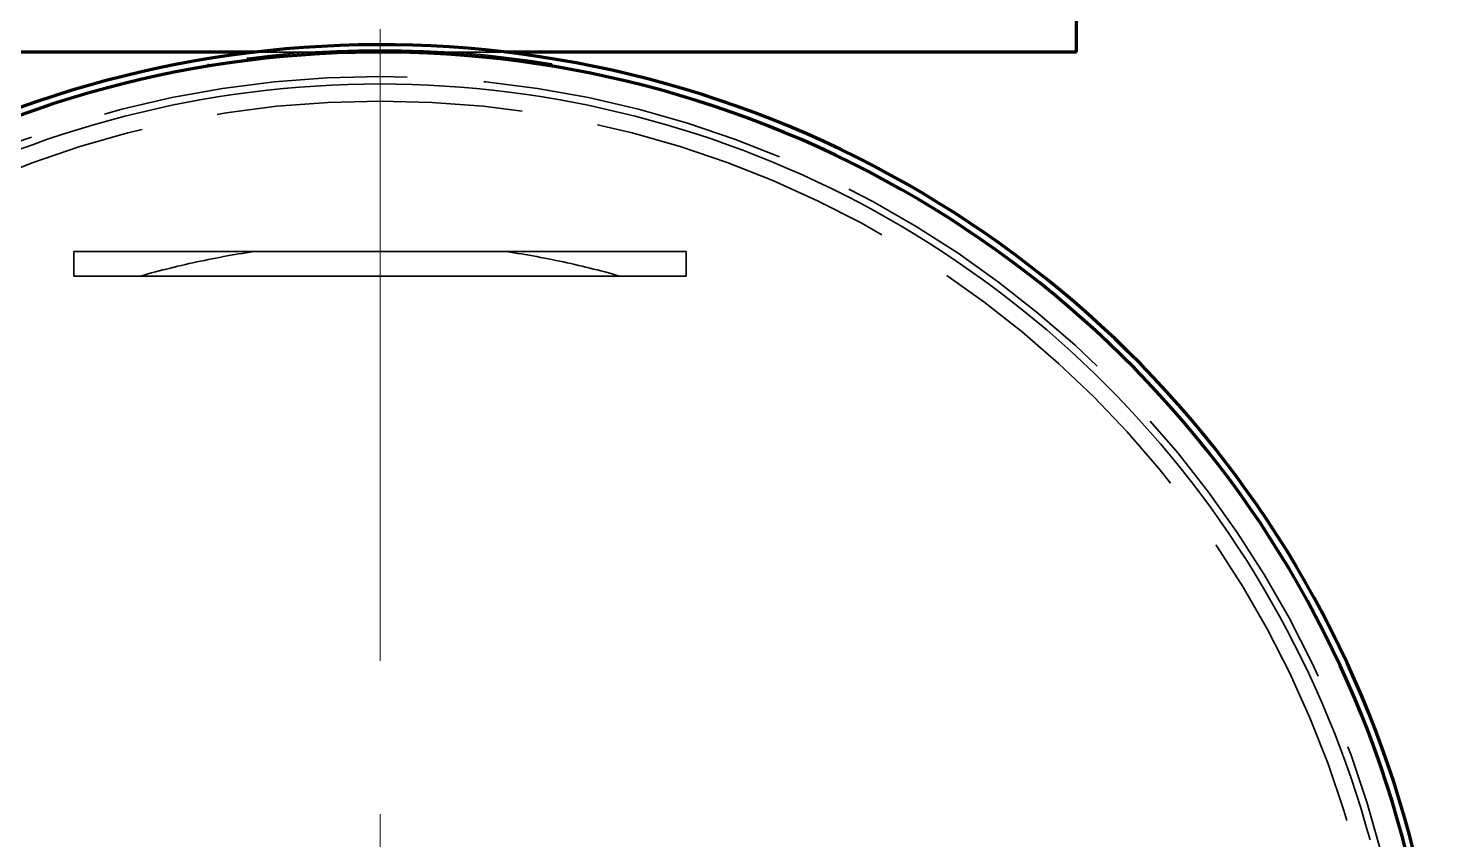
# Model space of a CAD drawing. Header units: millimetres. Extents: x 0 to 2208, y 0 to 420.
# Drawn here: x 85.89 to 104.41, y 96.37 to 106.96 of the extents above; entities that cross this region are included whole.
import ezdxf

# ---------------------------------------------------------------- set-up
doc = ezdxf.new("R2010")
doc.units = ezdxf.units.MM
doc.linetypes.add('IRAM-E-TRAZOS', pattern=[5, 4, -1])
doc.linetypes.add('IRAM-F-TRAZO-PUNTO', pattern=[20, 15, -2, 1, -2])
for name, color, linetype, lineweight in [('01-VISIBLE', 7, 'CONTINUOUS', 70), ('02-OCULTA', 4, 'IRAM-E-TRAZOS', 35), ('03-EJE', 1, 'IRAM-F-TRAZO-PUNTO', 18)]:
    doc.layers.add(name, color=color, linetype=linetype, lineweight=lineweight)

msp = doc.modelspace()

# ---------------------------------------------------------------- linework, layer by layer
at = {"layer": '01-VISIBLE'}
for p, q in [((99.584, 106.654), (99.584, 107.152)), ((88.852, 106.654), (81.581, 106.654)), ((99.584, 106.654), (92.116, 106.654))]:
    msp.add_line(p, q, dxfattribs=at)
for radius, end in [(13.921, 126.7973), (13.825, 126.9821)]:
    msp.add_arc((90.484, 92.829), radius, 0, end, dxfattribs=at)
at = {"layer": '02-OCULTA'}
for p, q in [((99.584, 116.754), (99.584, 106.654)), ((99.584, 106.654), (99.584, 116.754)), ((99.584, 116.754), (99.584, 106.654)), ((81.384, 106.654), (99.584, 106.654)), ((99.584, 106.654), (81.384, 106.654)), ((81.384, 106.654), (99.584, 106.654)), ((92.116, 106.654), (88.852, 106.654)), ((88.244, 106.471), (88.239, 106.501)), ((88.244, 106.471), (88.239, 106.501)), ((92.724, 106.471), (92.729, 106.501)), ((92.724, 106.471), (92.729, 106.501)), ((86.484, 103.729), (86.484, 104.049)), ((86.484, 103.729), (86.484, 104.049)), ((86.484, 104.049), (88.836, 104.049)), ((86.484, 104.049), (94.484, 104.049)), ((92.132, 104.049), (94.484, 104.049)), ((94.484, 103.729), (94.484, 104.049)), ((94.484, 103.729), (94.484, 104.049)), ((86.484, 103.729), (87.354, 103.729)), ((86.484, 103.729), (94.484, 103.729)), ((93.614, 103.729), (94.484, 103.729))]:
    msp.add_line(p, q, dxfattribs=at)
for points in [[(85.744, 105.372), (85.942, 105.445), (86.141, 105.515), (86.34, 105.582), (86.541, 105.645), (86.743, 105.706), (86.946, 105.763), (87.149, 105.817), (87.354, 105.867), (87.559, 105.915), (87.765, 105.959), (87.971, 106), (88.179, 106.038), (88.386, 106.073), (88.595, 106.104), (88.803, 106.132), (89.013, 106.157), (89.222, 106.178), (89.432, 106.197), (89.642, 106.211), (89.852, 106.223), (90.063, 106.231), (90.273, 106.236), (90.484, 106.238), (90.695, 106.236), (90.905, 106.231), (91.116, 106.223), (91.326, 106.211), (91.536, 106.197), (91.746, 106.178), (91.955, 106.157), (92.165, 106.132), (92.373, 106.104), (92.582, 106.073), (92.789, 106.038), (92.997, 106), (93.203, 105.959), (93.409, 105.915), (93.614, 105.867), (93.819, 105.817), (94.022, 105.763), (94.225, 105.706), (94.427, 105.645), (94.628, 105.582), (94.828, 105.515), (95.026, 105.445), (95.224, 105.372), (95.42, 105.296), (95.616, 105.217), (95.809, 105.135), (96.002, 105.05), (96.193, 104.962), (96.383, 104.871), (96.572, 104.777), (96.759, 104.68), (96.944, 104.58), (97.128, 104.477), (97.31, 104.371), (97.49, 104.262), (97.669, 104.151), (97.846, 104.037), (98.021, 103.92), (98.194, 103.8), (98.366, 103.677), (98.535, 103.552), (98.703, 103.424), (98.868, 103.294), (99.031, 103.161), (99.193, 103.026), (99.352, 102.888), (99.509, 102.747), (99.663, 102.604), (99.816, 102.459), (99.966, 102.311), (100.114, 102.161), (100.259, 102.008), (100.402, 101.854), (100.542, 101.697), (100.68, 101.538), (100.816, 101.376), (100.949, 101.213), (101.079, 101.048), (101.207, 100.88), (101.332, 100.711), (101.455, 100.539), (101.574, 100.366), (101.691, 100.191), (101.806, 100.014), (101.917, 99.835), (102.026, 99.655), (102.131, 99.473), (102.234, 99.289), (102.334, 99.103), (102.431, 98.916), (102.525, 98.728), (102.617, 98.538), (102.705, 98.347), (102.79, 98.154), (102.872, 97.96), (102.951, 97.765), (103.027, 97.569), (103.1, 97.371), (103.17, 97.172), (103.237, 96.973), (103.3, 96.772), (103.36, 96.57), (103.418, 96.367)], [(85.744, 105.372), (85.942, 105.445), (86.141, 105.515), (86.34, 105.582), (86.541, 105.645), (86.743, 105.706), (86.946, 105.763), (87.149, 105.817), (87.354, 105.867), (87.559, 105.915), (87.765, 105.959), (87.971, 106), (88.179, 106.038), (88.386, 106.073), (88.595, 106.104), (88.803, 106.132), (89.013, 106.157), (89.222, 106.178), (89.432, 106.197), (89.642, 106.211), (89.852, 106.223), (90.063, 106.231), (90.273, 106.236), (90.484, 106.238), (90.695, 106.236), (90.905, 106.231), (91.116, 106.223), (91.326, 106.211), (91.536, 106.197), (91.746, 106.178), (91.955, 106.157), (92.165, 106.132), (92.373, 106.104), (92.582, 106.073), (92.789, 106.038), (92.997, 106), (93.203, 105.959), (93.409, 105.915), (93.614, 105.867), (93.819, 105.817), (94.022, 105.763), (94.225, 105.706), (94.427, 105.645), (94.628, 105.582), (94.828, 105.515), (95.026, 105.445), (95.224, 105.372), (95.42, 105.296), (95.616, 105.217), (95.809, 105.135), (96.002, 105.05), (96.193, 104.962), (96.383, 104.871), (96.572, 104.777), (96.759, 104.68), (96.944, 104.58), (97.128, 104.477), (97.31, 104.371), (97.49, 104.262), (97.669, 104.151), (97.846, 104.037), (98.021, 103.92), (98.194, 103.8), (98.366, 103.677), (98.535, 103.552), (98.703, 103.424), (98.868, 103.294), (99.031, 103.161), (99.193, 103.026), (99.352, 102.888), (99.509, 102.747), (99.663, 102.604), (99.816, 102.459), (99.966, 102.311), (100.114, 102.161), (100.259, 102.008), (100.402, 101.854), (100.542, 101.697), (100.68, 101.538), (100.816, 101.376), (100.949, 101.213), (101.079, 101.048), (101.207, 100.88), (101.332, 100.711), (101.455, 100.539), (101.574, 100.366), (101.691, 100.191), (101.806, 100.014), (101.917, 99.835), (102.026, 99.655), (102.131, 99.473), (102.234, 99.289), (102.334, 99.103), (102.431, 98.916), (102.525, 98.728), (102.617, 98.538), (102.705, 98.347), (102.79, 98.154), (102.872, 97.96), (102.951, 97.765), (103.027, 97.569), (103.1, 97.371), (103.17, 97.172), (103.237, 96.973), (103.3, 96.772), (103.36, 96.57), (103.418, 96.367)], [(87.354, 103.729), (87.403, 103.743), (87.452, 103.757), (87.5, 103.77), (87.549, 103.783), (87.598, 103.796), (87.647, 103.809), (87.696, 103.821), (87.745, 103.834), (87.794, 103.846), (87.843, 103.858), (87.892, 103.869), (87.942, 103.881), (87.991, 103.892), (88.04, 103.903), (88.09, 103.914), (88.139, 103.924), (88.189, 103.935), (88.238, 103.945), (88.288, 103.955), (88.337, 103.964), (88.387, 103.974), (88.437, 103.983), (88.486, 103.992), (88.536, 104.001), (88.586, 104.01), (88.636, 104.018), (88.686, 104.026), (88.736, 104.034), (88.786, 104.042), (88.836, 104.049)], [(88.836, 104.049), (88.886, 104.049), (88.937, 104.049), (88.988, 104.049), (89.039, 104.049), (89.089, 104.049), (89.14, 104.049), (89.191, 104.049), (89.241, 104.049), (89.292, 104.049), (89.343, 104.049), (89.394, 104.049), (89.444, 104.049), (89.495, 104.049), (89.546, 104.049), (89.596, 104.049), (89.647, 104.049), (89.698, 104.049), (89.749, 104.049), (89.799, 104.049), (89.85, 104.049), (89.901, 104.049), (89.951, 104.049), (90.002, 104.049), (90.053, 104.049), (90.104, 104.049), (90.154, 104.049), (90.205, 104.049), (90.256, 104.049), (90.307, 104.049), (90.357, 104.049), (90.408, 104.049), (90.459, 104.049), (90.509, 104.049), (90.56, 104.049), (90.611, 104.049), (90.662, 104.049), (90.712, 104.049), (90.763, 104.049), (90.814, 104.049), (90.864, 104.049), (90.915, 104.049), (90.966, 104.049), (91.017, 104.049), (91.067, 104.049), (91.118, 104.049), (91.169, 104.049), (91.22, 104.049), (91.27, 104.049), (91.321, 104.049), (91.372, 104.049), (91.422, 104.049), (91.473, 104.049), (91.524, 104.049), (91.575, 104.049), (91.625, 104.049), (91.676, 104.049), (91.727, 104.049), (91.777, 104.049), (91.828, 104.049), (91.879, 104.049), (91.93, 104.049), (91.98, 104.049), (92.031, 104.049), (92.082, 104.049), (92.132, 104.049)], [(92.132, 104.049), (92.182, 104.042), (92.232, 104.034), (92.282, 104.026), (92.332, 104.018), (92.382, 104.01), (92.432, 104.001), (92.482, 103.992), (92.532, 103.983), (92.581, 103.974), (92.631, 103.964), (92.68, 103.955), (92.73, 103.945), (92.78, 103.935), (92.829, 103.924), (92.879, 103.914), (92.928, 103.903), (92.977, 103.892), (93.027, 103.881), (93.076, 103.869), (93.125, 103.858), (93.174, 103.846), (93.223, 103.834), (93.272, 103.821), (93.321, 103.809), (93.37, 103.796), (93.419, 103.783), (93.468, 103.77), (93.517, 103.757), (93.565, 103.743), (93.614, 103.729)], [(87.354, 103.729), (87.404, 103.729), (87.454, 103.729), (87.504, 103.729), (87.555, 103.729), (87.605, 103.729), (87.655, 103.729), (87.705, 103.729), (87.755, 103.729), (87.805, 103.729), (87.855, 103.729), (87.905, 103.729), (87.955, 103.729), (88.005, 103.729), (88.055, 103.729), (88.105, 103.729), (88.155, 103.729), (88.206, 103.729), (88.256, 103.729), (88.306, 103.729), (88.356, 103.729), (88.406, 103.729), (88.456, 103.729), (88.506, 103.729), (88.556, 103.729), (88.606, 103.729), (88.656, 103.729), (88.706, 103.729), (88.756, 103.729), (88.806, 103.729), (88.857, 103.729), (88.907, 103.729), (88.957, 103.729), (89.007, 103.729), (89.057, 103.729), (89.107, 103.729), (89.157, 103.729), (89.207, 103.729), (89.257, 103.729), (89.307, 103.729), (89.357, 103.729), (89.407, 103.729), (89.457, 103.729), (89.508, 103.729), (89.558, 103.729), (89.608, 103.729), (89.658, 103.729), (89.708, 103.729), (89.758, 103.729), (89.808, 103.729), (89.858, 103.729), (89.908, 103.729), (89.958, 103.729), (90.008, 103.729), (90.058, 103.729), (90.108, 103.729), (90.159, 103.729), (90.209, 103.729), (90.259, 103.729), (90.309, 103.729), (90.359, 103.729), (90.409, 103.729), (90.459, 103.729), (90.509, 103.729), (90.559, 103.729), (90.609, 103.729), (90.659, 103.729), (90.709, 103.729), (90.759, 103.729), (90.81, 103.729), (90.86, 103.729), (90.91, 103.729), (90.96, 103.729), (91.01, 103.729), (91.06, 103.729), (91.11, 103.729), (91.16, 103.729), (91.21, 103.729), (91.26, 103.729), (91.31, 103.729), (91.36, 103.729), (91.41, 103.729), (91.461, 103.729), (91.511, 103.729), (91.561, 103.729), (91.611, 103.729), (91.661, 103.729), (91.711, 103.729), (91.761, 103.729), (91.811, 103.729), (91.861, 103.729), (91.911, 103.729), (91.961, 103.729), (92.011, 103.729), (92.061, 103.729), (92.112, 103.729), (92.162, 103.729), (92.212, 103.729), (92.262, 103.729), (92.312, 103.729), (92.362, 103.729), (92.412, 103.729), (92.462, 103.729), (92.512, 103.729), (92.562, 103.729), (92.612, 103.729), (92.662, 103.729), (92.712, 103.729), (92.763, 103.729), (92.813, 103.729), (92.863, 103.729), (92.913, 103.729), (92.963, 103.729), (93.013, 103.729), (93.063, 103.729), (93.113, 103.729), (93.163, 103.729), (93.213, 103.729), (93.263, 103.729), (93.313, 103.729), (93.363, 103.729), (93.414, 103.729), (93.464, 103.729), (93.514, 103.729), (93.564, 103.729), (93.614, 103.729)]]:
    msp.add_lwpolyline(points, dxfattribs=at)
for radius in [13.921, 13.825, 13.825, 13.825, 13.505, 13.505, 13.505, 13.505, 13.505, 13.505, 13.505, 13.505, 13.185, 13.185, 13.185, 13.185]:
    msp.add_circle((90.484, 92.829), radius, dxfattribs=at)
for radius in [13.855, 13.855, 13.825, 13.825]:
    msp.add_arc((90.484, 92.829), radius, 80.6752, 99.3248, dxfattribs=at)
at = {"layer": '03-EJE'}
msp.add_line((90.484, 78.704), (90.484, 106.954), dxfattribs=at)

doc.saveas('drawing.dxf')
